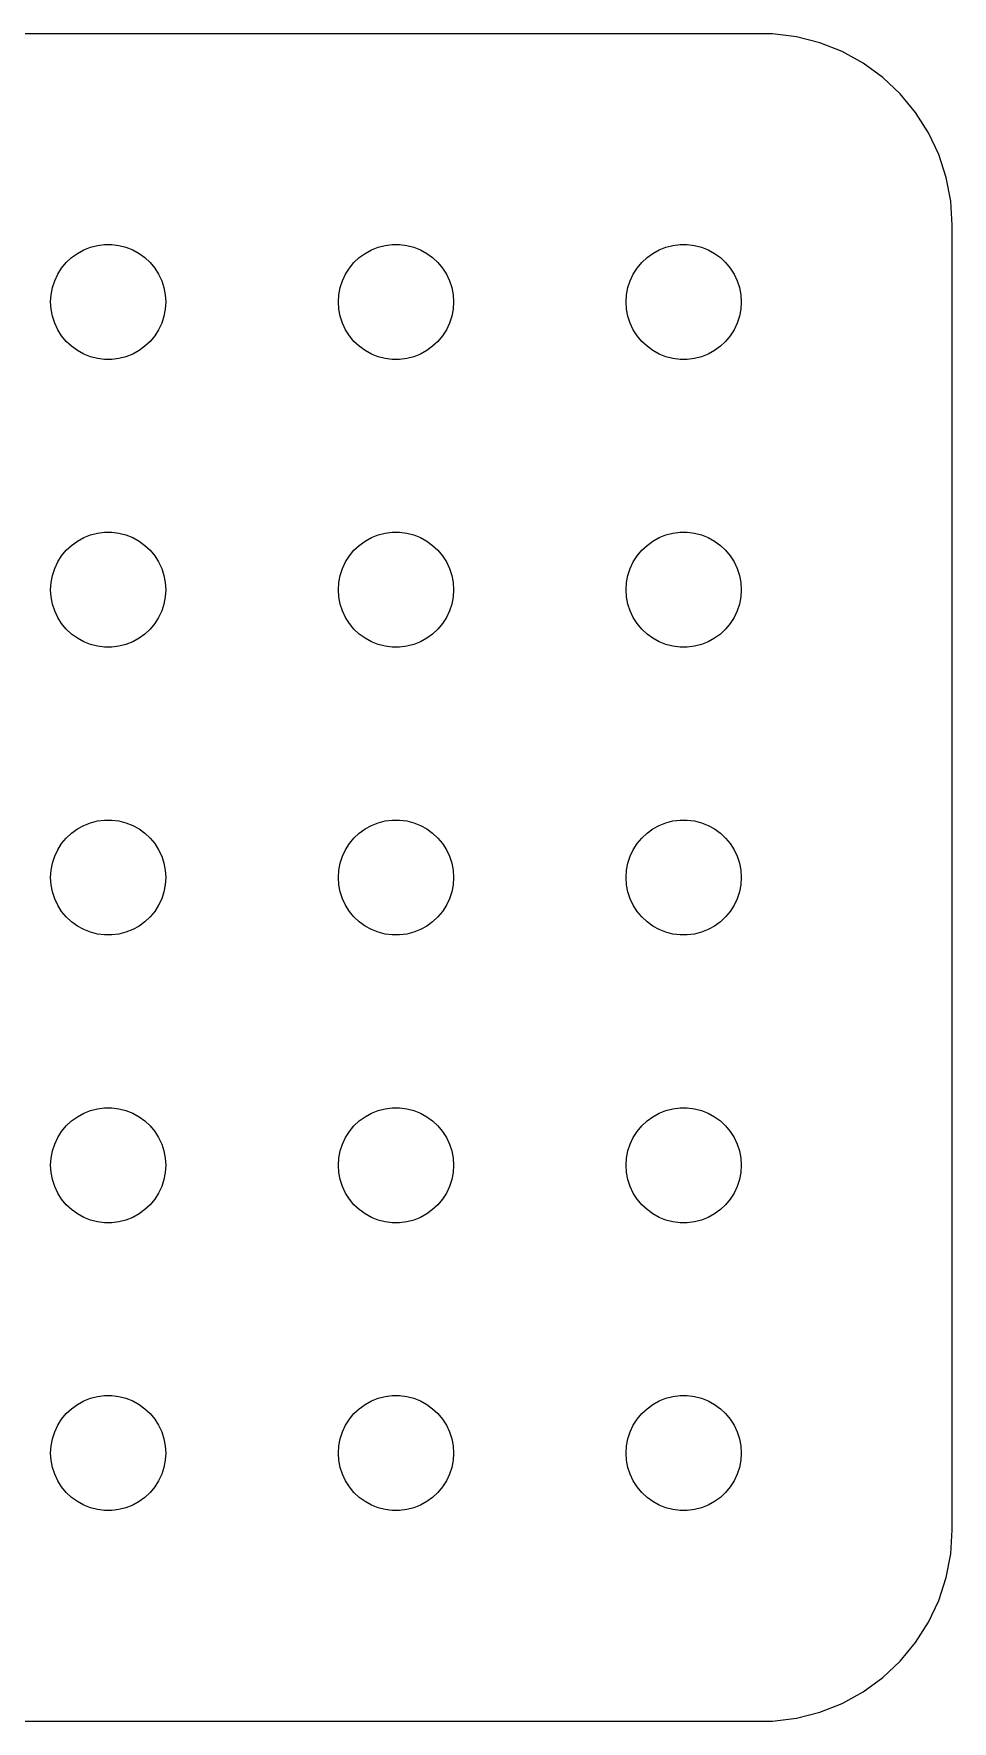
# Model space of a CAD drawing. Header units: metres. Extents: x -22 to 22, y 248 to 508.
# Drawn here: x -1.94 to 22, y 356.01 to 399.99 of the extents above; entities that cross this region are included whole.
import ezdxf

# ---------------------------------------------------------------- set-up
doc = ezdxf.new("R2010")
doc.units = ezdxf.units.M

msp = doc.modelspace()

# ---------------------------------------------------------------- linework, layer by layer
for p, q in [((17.3139, 399.99), (-17.3139, 399.99)), ((17.9369, 399.911), (17.3139, 399.99)), ((18.5451, 399.755), (17.9369, 399.911)), ((19.1289, 399.524), (18.5451, 399.755)), ((19.6791, 399.222), (19.1289, 399.524)), ((20.1871, 398.853), (19.6791, 399.222)), ((20.6448, 398.423), (20.1871, 398.853)), ((21.0451, 397.939), (20.6448, 398.423)), ((21.3815, 397.409), (21.0451, 397.939)), ((21.6489, 396.841), (21.3815, 397.409)), ((21.8429, 396.243), (21.6489, 396.841)), ((21.9606, 395.627), (21.8429, 396.243)), ((22, 395), (21.9606, 395.627)), ((22, 361), (22, 395)), ((-1.09344, 394.027), (-0.956131, 394.156)), ((-0.956131, 394.156), (-0.803726, 394.266)), ((-0.803726, 394.266), (-0.638657, 394.357)), ((-0.638657, 394.357), (-0.463516, 394.427)), ((-0.463516, 394.427), (-0.281067, 394.473)), ((-0.281067, 394.473), (-0.094177, 394.497)), ((-0.094177, 394.497), (0.094177, 394.497)), ((0.094177, 394.497), (0.281067, 394.473)), ((0.281067, 394.473), (0.463516, 394.427)), ((0.463516, 394.427), (0.638657, 394.357)), ((0.638657, 394.357), (0.803726, 394.266)), ((0.803726, 394.266), (0.956131, 394.156)), ((0.956131, 394.156), (1.09344, 394.027)), ((6.40654, 394.027), (6.54385, 394.156)), ((6.54385, 394.156), (6.69626, 394.266)), ((6.69626, 394.266), (6.86133, 394.357)), ((6.86133, 394.357), (7.03647, 394.427)), ((7.03647, 394.427), (7.21892, 394.473)), ((7.21892, 394.473), (7.40581, 394.497)), ((7.40581, 394.497), (7.59418, 394.497)), ((7.59418, 394.497), (7.78107, 394.473)), ((7.78107, 394.473), (7.96352, 394.427)), ((7.96352, 394.427), (8.13866, 394.357)), ((8.13866, 394.357), (8.30373, 394.266)), ((8.30373, 394.266), (8.45613, 394.156)), ((8.45613, 394.156), (8.59344, 394.027)), ((13.9065, 394.027), (14.0439, 394.156)), ((14.0439, 394.156), (14.1963, 394.266)), ((14.1963, 394.266), (14.3613, 394.357)), ((14.3613, 394.357), (14.5365, 394.427)), ((14.5365, 394.427), (14.7189, 394.473)), ((14.7189, 394.473), (14.9058, 394.497)), ((14.9058, 394.497), (15.0942, 394.497)), ((15.0942, 394.497), (15.2811, 394.473)), ((15.2811, 394.473), (15.4635, 394.427)), ((15.4635, 394.427), (15.6387, 394.357)), ((15.6387, 394.357), (15.8037, 394.266)), ((15.8037, 394.266), (15.9561, 394.156)), ((15.9561, 394.156), (16.0934, 394.027)), ((-1.39465, 393.552), (-1.31445, 393.723)), ((-1.31445, 393.723), (-1.21352, 393.882)), ((-1.21352, 393.882), (-1.09344, 394.027)), ((1.09344, 394.027), (1.21352, 393.882)), ((1.21352, 393.882), (1.31445, 393.723)), ((1.31445, 393.723), (1.39465, 393.552)), ((6.10533, 393.552), (6.18553, 393.723)), ((6.18553, 393.723), (6.28647, 393.882)), ((6.28647, 393.882), (6.40654, 394.027)), ((8.59344, 394.027), (8.71352, 393.882)), ((8.71352, 393.882), (8.81445, 393.723)), ((8.81445, 393.723), (8.89465, 393.552)), ((13.6053, 393.552), (13.6855, 393.723)), ((13.6855, 393.723), (13.7865, 393.882)), ((13.7865, 393.882), (13.9065, 394.027)), ((16.0934, 394.027), (16.2135, 393.882)), ((16.2135, 393.882), (16.3145, 393.723)), ((16.3145, 393.723), (16.3947, 393.552)), ((-1.5, 393), (-1.48816, 393.188)), ((-1.48816, 393.188), (-1.45287, 393.373)), ((-1.45287, 393.373), (-1.39465, 393.552)), ((1.39465, 393.552), (1.45287, 393.373)), ((1.45287, 393.373), (1.48816, 393.188)), ((1.48816, 393.188), (1.5, 393)), ((6, 393), (6.01183, 393.188)), ((6.01183, 393.188), (6.04712, 393.373)), ((6.04712, 393.373), (6.10533, 393.552)), ((8.89465, 393.552), (8.95287, 393.373)), ((8.95287, 393.373), (8.98816, 393.188)), ((8.98816, 393.188), (9, 393)), ((13.5, 393), (13.5118, 393.188)), ((13.5118, 393.188), (13.5471, 393.373)), ((13.5471, 393.373), (13.6053, 393.552)), ((16.3947, 393.552), (16.4529, 393.373)), ((16.4529, 393.373), (16.4882, 393.188)), ((16.4882, 393.188), (16.5, 393)), ((-1.48816, 392.812), (-1.5, 393)), ((-1.45287, 392.627), (-1.48816, 392.812)), ((1.48816, 392.812), (1.45287, 392.627)), ((1.5, 393), (1.48816, 392.812)), ((6.01183, 392.812), (6, 393)), ((6.04712, 392.627), (6.01183, 392.812)), ((8.98816, 392.812), (8.95287, 392.627)), ((9, 393), (8.98816, 392.812)), ((13.5118, 392.812), (13.5, 393)), ((13.5471, 392.627), (13.5118, 392.812)), ((16.4882, 392.812), (16.4529, 392.627)), ((16.5, 393), (16.4882, 392.812)), ((-1.39465, 392.448), (-1.45287, 392.627)), ((-1.31445, 392.277), (-1.39465, 392.448)), ((1.39465, 392.448), (1.31445, 392.277)), ((1.45287, 392.627), (1.39465, 392.448)), ((6.10533, 392.448), (6.04712, 392.627)), ((6.18553, 392.277), (6.10533, 392.448)), ((8.89465, 392.448), (8.81445, 392.277)), ((8.95287, 392.627), (8.89465, 392.448)), ((13.6053, 392.448), (13.5471, 392.627)), ((13.6855, 392.277), (13.6053, 392.448)), ((16.3947, 392.448), (16.3145, 392.277)), ((16.4529, 392.627), (16.3947, 392.448)), ((-1.21352, 392.118), (-1.31445, 392.277)), ((-1.09344, 391.973), (-1.21352, 392.118)), ((-0.956131, 391.844), (-1.09344, 391.973)), ((1.09344, 391.973), (0.956131, 391.844)), ((1.21352, 392.118), (1.09344, 391.973)), ((1.31445, 392.277), (1.21352, 392.118)), ((6.28647, 392.118), (6.18553, 392.277)), ((6.40654, 391.973), (6.28647, 392.118)), ((6.54385, 391.844), (6.40654, 391.973)), ((8.59344, 391.973), (8.45613, 391.844)), ((8.71352, 392.118), (8.59344, 391.973)), ((8.81445, 392.277), (8.71352, 392.118)), ((13.7865, 392.118), (13.6855, 392.277)), ((13.9065, 391.973), (13.7865, 392.118)), ((14.0439, 391.844), (13.9065, 391.973)), ((16.0934, 391.973), (15.9561, 391.844)), ((16.2135, 392.118), (16.0934, 391.973)), ((16.3145, 392.277), (16.2135, 392.118)), ((-0.803726, 391.734), (-0.956131, 391.844)), ((-0.638657, 391.643), (-0.803726, 391.734)), ((-0.463516, 391.573), (-0.638657, 391.643)), ((-0.281067, 391.527), (-0.463516, 391.573)), ((-0.094177, 391.503), (-0.281067, 391.527)), ((0.094177, 391.503), (-0.094177, 391.503)), ((0.281067, 391.527), (0.094177, 391.503)), ((0.463516, 391.573), (0.281067, 391.527)), ((0.638657, 391.643), (0.463516, 391.573)), ((0.803726, 391.734), (0.638657, 391.643)), ((0.956131, 391.844), (0.803726, 391.734)), ((6.69626, 391.734), (6.54385, 391.844)), ((6.86133, 391.643), (6.69626, 391.734)), ((7.03647, 391.573), (6.86133, 391.643)), ((7.21892, 391.527), (7.03647, 391.573)), ((7.40581, 391.503), (7.21892, 391.527)), ((7.59418, 391.503), (7.40581, 391.503)), ((7.78107, 391.527), (7.59418, 391.503)), ((7.96352, 391.573), (7.78107, 391.527)), ((8.13866, 391.643), (7.96352, 391.573)), ((8.30373, 391.734), (8.13866, 391.643)), ((8.45613, 391.844), (8.30373, 391.734)), ((14.1963, 391.734), (14.0439, 391.844)), ((14.3613, 391.643), (14.1963, 391.734)), ((14.5365, 391.573), (14.3613, 391.643)), ((14.7189, 391.527), (14.5365, 391.573)), ((14.9058, 391.503), (14.7189, 391.527)), ((15.0942, 391.503), (14.9058, 391.503)), ((15.2811, 391.527), (15.0942, 391.503)), ((15.4635, 391.573), (15.2811, 391.527)), ((15.6387, 391.643), (15.4635, 391.573)), ((15.8037, 391.734), (15.6387, 391.643)), ((15.9561, 391.844), (15.8037, 391.734)), ((-1.09344, 386.527), (-0.956131, 386.656)), ((-0.956131, 386.656), (-0.803726, 386.766)), ((-0.803726, 386.766), (-0.638657, 386.857)), ((-0.638657, 386.857), (-0.463516, 386.927)), ((-0.463516, 386.927), (-0.281067, 386.973)), ((-0.281067, 386.973), (-0.094177, 386.997)), ((-0.094177, 386.997), (0.094177, 386.997)), ((0.094177, 386.997), (0.281067, 386.973)), ((0.281067, 386.973), (0.463516, 386.927)), ((0.463516, 386.927), (0.638657, 386.857)), ((0.638657, 386.857), (0.803726, 386.766)), ((0.803726, 386.766), (0.956131, 386.656)), ((0.956131, 386.656), (1.09344, 386.527)), ((6.40654, 386.527), (6.54385, 386.656)), ((6.54385, 386.656), (6.69626, 386.766)), ((6.69626, 386.766), (6.86133, 386.857)), ((6.86133, 386.857), (7.03647, 386.927)), ((7.03647, 386.927), (7.21892, 386.973)), ((7.21892, 386.973), (7.40581, 386.997)), ((7.40581, 386.997), (7.59418, 386.997)), ((7.59418, 386.997), (7.78107, 386.973)), ((7.78107, 386.973), (7.96352, 386.927)), ((7.96352, 386.927), (8.13866, 386.857)), ((8.13866, 386.857), (8.30373, 386.766)), ((8.30373, 386.766), (8.45613, 386.656)), ((8.45613, 386.656), (8.59344, 386.527)), ((13.9065, 386.527), (14.0439, 386.656)), ((14.0439, 386.656), (14.1963, 386.766)), ((14.1963, 386.766), (14.3613, 386.857)), ((14.3613, 386.857), (14.5365, 386.927)), ((14.5365, 386.927), (14.7189, 386.973)), ((14.7189, 386.973), (14.9058, 386.997)), ((14.9058, 386.997), (15.0942, 386.997)), ((15.0942, 386.997), (15.2811, 386.973)), ((15.2811, 386.973), (15.4635, 386.927)), ((15.4635, 386.927), (15.6387, 386.857)), ((15.6387, 386.857), (15.8037, 386.766)), ((15.8037, 386.766), (15.9561, 386.656)), ((15.9561, 386.656), (16.0934, 386.527)), ((-1.39465, 386.052), (-1.31445, 386.223)), ((-1.31445, 386.223), (-1.21352, 386.382)), ((-1.21352, 386.382), (-1.09344, 386.527)), ((1.09344, 386.527), (1.21352, 386.382)), ((1.21352, 386.382), (1.31445, 386.223)), ((1.31445, 386.223), (1.39465, 386.052)), ((6.10533, 386.052), (6.18553, 386.223)), ((6.18553, 386.223), (6.28647, 386.382)), ((6.28647, 386.382), (6.40654, 386.527)), ((8.59344, 386.527), (8.71352, 386.382)), ((8.71352, 386.382), (8.81445, 386.223)), ((8.81445, 386.223), (8.89465, 386.052)), ((13.6053, 386.052), (13.6855, 386.223)), ((13.6855, 386.223), (13.7865, 386.382)), ((13.7865, 386.382), (13.9065, 386.527)), ((16.0934, 386.527), (16.2135, 386.382)), ((16.2135, 386.382), (16.3145, 386.223)), ((16.3145, 386.223), (16.3947, 386.052)), ((-1.48816, 385.688), (-1.45287, 385.873)), ((-1.45287, 385.873), (-1.39465, 386.052)), ((1.39465, 386.052), (1.45287, 385.873)), ((1.45287, 385.873), (1.48816, 385.688)), ((6.01183, 385.688), (6.04712, 385.873)), ((6.04712, 385.873), (6.10533, 386.052)), ((8.89465, 386.052), (8.95287, 385.873)), ((8.95287, 385.873), (8.98816, 385.688)), ((13.5118, 385.688), (13.5471, 385.873)), ((13.5471, 385.873), (13.6053, 386.052)), ((16.3947, 386.052), (16.4529, 385.873)), ((16.4529, 385.873), (16.4882, 385.688)), ((-1.5, 385.5), (-1.48816, 385.688)), ((-1.48816, 385.312), (-1.5, 385.5)), ((-1.45287, 385.127), (-1.48816, 385.312)), ((1.48816, 385.312), (1.45287, 385.127)), ((1.48816, 385.688), (1.5, 385.5)), ((1.5, 385.5), (1.48816, 385.312)), ((6, 385.5), (6.01183, 385.688)), ((6.01183, 385.312), (6, 385.5)), ((6.04712, 385.127), (6.01183, 385.312)), ((8.98816, 385.312), (8.95287, 385.127)), ((8.98816, 385.688), (9, 385.5)), ((9, 385.5), (8.98816, 385.312)), ((13.5, 385.5), (13.5118, 385.688)), ((13.5118, 385.312), (13.5, 385.5)), ((13.5471, 385.127), (13.5118, 385.312)), ((16.4882, 385.312), (16.4529, 385.127)), ((16.4882, 385.688), (16.5, 385.5)), ((16.5, 385.5), (16.4882, 385.312)), ((-1.39465, 384.948), (-1.45287, 385.127)), ((-1.31445, 384.777), (-1.39465, 384.948)), ((1.39465, 384.948), (1.31445, 384.777)), ((1.45287, 385.127), (1.39465, 384.948)), ((6.10533, 384.948), (6.04712, 385.127)), ((6.18553, 384.777), (6.10533, 384.948)), ((8.89465, 384.948), (8.81445, 384.777)), ((8.95287, 385.127), (8.89465, 384.948)), ((13.6053, 384.948), (13.5471, 385.127)), ((13.6855, 384.777), (13.6053, 384.948)), ((16.3947, 384.948), (16.3145, 384.777)), ((16.4529, 385.127), (16.3947, 384.948)), ((-1.21352, 384.618), (-1.31445, 384.777)), ((-1.09344, 384.473), (-1.21352, 384.618)), ((-0.956131, 384.344), (-1.09344, 384.473)), ((1.09344, 384.473), (0.956131, 384.344)), ((1.21352, 384.618), (1.09344, 384.473)), ((1.31445, 384.777), (1.21352, 384.618)), ((6.28647, 384.618), (6.18553, 384.777)), ((6.40654, 384.473), (6.28647, 384.618)), ((6.54385, 384.344), (6.40654, 384.473)), ((8.59344, 384.473), (8.45613, 384.344)), ((8.71352, 384.618), (8.59344, 384.473)), ((8.81445, 384.777), (8.71352, 384.618)), ((13.7865, 384.618), (13.6855, 384.777)), ((13.9065, 384.473), (13.7865, 384.618)), ((14.0439, 384.344), (13.9065, 384.473)), ((16.0934, 384.473), (15.9561, 384.344)), ((16.2135, 384.618), (16.0934, 384.473)), ((16.3145, 384.777), (16.2135, 384.618)), ((-0.803726, 384.234), (-0.956131, 384.344)), ((-0.638657, 384.143), (-0.803726, 384.234)), ((-0.463516, 384.073), (-0.638657, 384.143)), ((-0.281067, 384.027), (-0.463516, 384.073)), ((-0.094177, 384.003), (-0.281067, 384.027)), ((0.094177, 384.003), (-0.094177, 384.003)), ((0.281067, 384.027), (0.094177, 384.003)), ((0.463516, 384.073), (0.281067, 384.027)), ((0.638657, 384.143), (0.463516, 384.073)), ((0.803726, 384.234), (0.638657, 384.143)), ((0.956131, 384.344), (0.803726, 384.234)), ((6.69626, 384.234), (6.54385, 384.344)), ((6.86133, 384.143), (6.69626, 384.234)), ((7.03647, 384.073), (6.86133, 384.143)), ((7.21892, 384.027), (7.03647, 384.073)), ((7.40581, 384.003), (7.21892, 384.027)), ((7.59418, 384.003), (7.40581, 384.003)), ((7.78107, 384.027), (7.59418, 384.003)), ((7.96352, 384.073), (7.78107, 384.027)), ((8.13866, 384.143), (7.96352, 384.073)), ((8.30373, 384.234), (8.13866, 384.143)), ((8.45613, 384.344), (8.30373, 384.234)), ((14.1963, 384.234), (14.0439, 384.344)), ((14.3613, 384.143), (14.1963, 384.234)), ((14.5365, 384.073), (14.3613, 384.143)), ((14.7189, 384.027), (14.5365, 384.073)), ((14.9058, 384.003), (14.7189, 384.027)), ((15.0942, 384.003), (14.9058, 384.003)), ((15.2811, 384.027), (15.0942, 384.003)), ((15.4635, 384.073), (15.2811, 384.027)), ((15.6387, 384.143), (15.4635, 384.073)), ((15.8037, 384.234), (15.6387, 384.143)), ((15.9561, 384.344), (15.8037, 384.234)), ((-1.09344, 379.027), (-0.956131, 379.156)), ((-0.956131, 379.156), (-0.803726, 379.266)), ((-0.803726, 379.266), (-0.638657, 379.357)), ((-0.638657, 379.357), (-0.463516, 379.427)), ((-0.463516, 379.427), (-0.281067, 379.473)), ((-0.281067, 379.473), (-0.094177, 379.497)), ((-0.094177, 379.497), (0.094177, 379.497)), ((0.094177, 379.497), (0.281067, 379.473)), ((0.281067, 379.473), (0.463516, 379.427)), ((0.463516, 379.427), (0.638657, 379.357)), ((0.638657, 379.357), (0.803726, 379.266)), ((0.803726, 379.266), (0.956131, 379.156)), ((0.956131, 379.156), (1.09344, 379.027)), ((6.40654, 379.027), (6.54385, 379.156)), ((6.54385, 379.156), (6.69626, 379.266)), ((6.69626, 379.266), (6.86133, 379.357)), ((6.86133, 379.357), (7.03647, 379.427)), ((7.03647, 379.427), (7.21892, 379.473)), ((7.21892, 379.473), (7.40581, 379.497)), ((7.40581, 379.497), (7.59418, 379.497)), ((7.59418, 379.497), (7.78107, 379.473)), ((7.78107, 379.473), (7.96352, 379.427)), ((7.96352, 379.427), (8.13866, 379.357)), ((8.13866, 379.357), (8.30373, 379.266)), ((8.30373, 379.266), (8.45613, 379.156)), ((8.45613, 379.156), (8.59344, 379.027)), ((13.9065, 379.027), (14.0439, 379.156)), ((14.0439, 379.156), (14.1963, 379.266)), ((14.1963, 379.266), (14.3613, 379.357)), ((14.3613, 379.357), (14.5365, 379.427)), ((14.5365, 379.427), (14.7189, 379.473)), ((14.7189, 379.473), (14.9058, 379.497)), ((14.9058, 379.497), (15.0942, 379.497)), ((15.0942, 379.497), (15.2811, 379.473)), ((15.2811, 379.473), (15.4635, 379.427)), ((15.4635, 379.427), (15.6387, 379.357)), ((15.6387, 379.357), (15.8037, 379.266)), ((15.8037, 379.266), (15.9561, 379.156)), ((15.9561, 379.156), (16.0934, 379.027)), ((-1.39465, 378.552), (-1.31445, 378.723)), ((-1.31445, 378.723), (-1.21352, 378.882)), ((-1.21352, 378.882), (-1.09344, 379.027)), ((1.09344, 379.027), (1.21352, 378.882)), ((1.21352, 378.882), (1.31445, 378.723)), ((1.31445, 378.723), (1.39465, 378.552)), ((6.10533, 378.552), (6.18553, 378.723)), ((6.18553, 378.723), (6.28647, 378.882)), ((6.28647, 378.882), (6.40654, 379.027)), ((8.59344, 379.027), (8.71352, 378.882)), ((8.71352, 378.882), (8.81445, 378.723)), ((8.81445, 378.723), (8.89465, 378.552)), ((13.6053, 378.552), (13.6855, 378.723)), ((13.6855, 378.723), (13.7865, 378.882)), ((13.7865, 378.882), (13.9065, 379.027)), ((16.0934, 379.027), (16.2135, 378.882)), ((16.2135, 378.882), (16.3145, 378.723)), ((16.3145, 378.723), (16.3947, 378.552)), ((-1.48816, 378.188), (-1.45287, 378.373)), ((-1.45287, 378.373), (-1.39465, 378.552)), ((1.39465, 378.552), (1.45287, 378.373)), ((1.45287, 378.373), (1.48816, 378.188)), ((6.01183, 378.188), (6.04712, 378.373)), ((6.04712, 378.373), (6.10533, 378.552)), ((8.89465, 378.552), (8.95287, 378.373)), ((8.95287, 378.373), (8.98816, 378.188)), ((13.5118, 378.188), (13.5471, 378.373)), ((13.5471, 378.373), (13.6053, 378.552)), ((16.3947, 378.552), (16.4529, 378.373)), ((16.4529, 378.373), (16.4882, 378.188)), ((-1.5, 378), (-1.48816, 378.188)), ((-1.48816, 377.812), (-1.5, 378)), ((-1.45287, 377.627), (-1.48816, 377.812)), ((1.48816, 377.812), (1.45287, 377.627)), ((1.48816, 378.188), (1.5, 378)), ((1.5, 378), (1.48816, 377.812)), ((6, 378), (6.01183, 378.188)), ((6.01183, 377.812), (6, 378)), ((6.04712, 377.627), (6.01183, 377.812)), ((8.98816, 377.812), (8.95287, 377.627)), ((8.98816, 378.188), (9, 378)), ((9, 378), (8.98816, 377.812)), ((13.5, 378), (13.5118, 378.188)), ((13.5118, 377.812), (13.5, 378)), ((13.5471, 377.627), (13.5118, 377.812)), ((16.4882, 377.812), (16.4529, 377.627)), ((16.4882, 378.188), (16.5, 378)), ((16.5, 378), (16.4882, 377.812)), ((-1.39465, 377.448), (-1.45287, 377.627)), ((-1.31445, 377.277), (-1.39465, 377.448)), ((1.39465, 377.448), (1.31445, 377.277)), ((1.45287, 377.627), (1.39465, 377.448)), ((6.10533, 377.448), (6.04712, 377.627)), ((6.18553, 377.277), (6.10533, 377.448)), ((8.89465, 377.448), (8.81445, 377.277)), ((8.95287, 377.627), (8.89465, 377.448)), ((13.6053, 377.448), (13.5471, 377.627)), ((13.6855, 377.277), (13.6053, 377.448)), ((16.3947, 377.448), (16.3145, 377.277)), ((16.4529, 377.627), (16.3947, 377.448)), ((-1.21352, 377.118), (-1.31445, 377.277)), ((-1.09344, 376.973), (-1.21352, 377.118)), ((-0.956131, 376.844), (-1.09344, 376.973)), ((1.09344, 376.973), (0.956131, 376.844)), ((1.21352, 377.118), (1.09344, 376.973)), ((1.31445, 377.277), (1.21352, 377.118)), ((6.28647, 377.118), (6.18553, 377.277)), ((6.40654, 376.973), (6.28647, 377.118)), ((6.54385, 376.844), (6.40654, 376.973)), ((8.59344, 376.973), (8.45613, 376.844)), ((8.71352, 377.118), (8.59344, 376.973)), ((8.81445, 377.277), (8.71352, 377.118)), ((13.7865, 377.118), (13.6855, 377.277)), ((13.9065, 376.973), (13.7865, 377.118)), ((14.0439, 376.844), (13.9065, 376.973)), ((16.0934, 376.973), (15.9561, 376.844)), ((16.2135, 377.118), (16.0934, 376.973)), ((16.3145, 377.277), (16.2135, 377.118)), ((-0.803726, 376.734), (-0.956131, 376.844)), ((-0.638657, 376.643), (-0.803726, 376.734)), ((-0.463516, 376.573), (-0.638657, 376.643)), ((-0.281067, 376.527), (-0.463516, 376.573)), ((-0.094177, 376.503), (-0.281067, 376.527)), ((0.094177, 376.503), (-0.094177, 376.503)), ((0.281067, 376.527), (0.094177, 376.503)), ((0.463516, 376.573), (0.281067, 376.527)), ((0.638657, 376.643), (0.463516, 376.573)), ((0.803726, 376.734), (0.638657, 376.643)), ((0.956131, 376.844), (0.803726, 376.734)), ((6.69626, 376.734), (6.54385, 376.844)), ((6.86133, 376.643), (6.69626, 376.734)), ((7.03647, 376.573), (6.86133, 376.643)), ((7.21892, 376.527), (7.03647, 376.573)), ((7.40581, 376.503), (7.21892, 376.527)), ((7.59418, 376.503), (7.40581, 376.503)), ((7.78107, 376.527), (7.59418, 376.503)), ((7.96352, 376.573), (7.78107, 376.527)), ((8.13866, 376.643), (7.96352, 376.573)), ((8.30373, 376.734), (8.13866, 376.643)), ((8.45613, 376.844), (8.30373, 376.734)), ((14.1963, 376.734), (14.0439, 376.844)), ((14.3613, 376.643), (14.1963, 376.734)), ((14.5365, 376.573), (14.3613, 376.643)), ((14.7189, 376.527), (14.5365, 376.573)), ((14.9058, 376.503), (14.7189, 376.527)), ((15.0942, 376.503), (14.9058, 376.503)), ((15.2811, 376.527), (15.0942, 376.503)), ((15.4635, 376.573), (15.2811, 376.527)), ((15.6387, 376.643), (15.4635, 376.573)), ((15.8037, 376.734), (15.6387, 376.643)), ((15.9561, 376.844), (15.8037, 376.734)), ((-1.09344, 371.527), (-0.956131, 371.656)), ((-0.956131, 371.656), (-0.803726, 371.766)), ((-0.803726, 371.766), (-0.638657, 371.857)), ((-0.638657, 371.857), (-0.463516, 371.927)), ((-0.463516, 371.927), (-0.281067, 371.973)), ((-0.281067, 371.973), (-0.094177, 371.997)), ((-0.094177, 371.997), (0.094177, 371.997)), ((0.094177, 371.997), (0.281067, 371.973)), ((0.281067, 371.973), (0.463516, 371.927)), ((0.463516, 371.927), (0.638657, 371.857)), ((0.638657, 371.857), (0.803726, 371.766)), ((0.803726, 371.766), (0.956131, 371.656)), ((0.956131, 371.656), (1.09344, 371.527)), ((6.40654, 371.527), (6.54385, 371.656)), ((6.54385, 371.656), (6.69626, 371.766)), ((6.69626, 371.766), (6.86133, 371.857)), ((6.86133, 371.857), (7.03647, 371.927)), ((7.03647, 371.927), (7.21892, 371.973)), ((7.21892, 371.973), (7.40581, 371.997)), ((7.40581, 371.997), (7.59418, 371.997)), ((7.59418, 371.997), (7.78107, 371.973)), ((7.78107, 371.973), (7.96352, 371.927)), ((7.96352, 371.927), (8.13866, 371.857)), ((8.13866, 371.857), (8.30373, 371.766)), ((8.30373, 371.766), (8.45613, 371.656)), ((8.45613, 371.656), (8.59344, 371.527)), ((13.9065, 371.527), (14.0439, 371.656)), ((14.0439, 371.656), (14.1963, 371.766)), ((14.1963, 371.766), (14.3613, 371.857)), ((14.3613, 371.857), (14.5365, 371.927)), ((14.5365, 371.927), (14.7189, 371.973)), ((14.7189, 371.973), (14.9058, 371.997)), ((14.9058, 371.997), (15.0942, 371.997)), ((15.0942, 371.997), (15.2811, 371.973)), ((15.2811, 371.973), (15.4635, 371.927)), ((15.4635, 371.927), (15.6387, 371.857)), ((15.6387, 371.857), (15.8037, 371.766)), ((15.8037, 371.766), (15.9561, 371.656)), ((15.9561, 371.656), (16.0934, 371.527)), ((-1.39465, 371.052), (-1.31445, 371.223)), ((-1.31445, 371.223), (-1.21352, 371.382)), ((-1.21352, 371.382), (-1.09344, 371.527)), ((1.09344, 371.527), (1.21352, 371.382)), ((1.21352, 371.382), (1.31445, 371.223)), ((1.31445, 371.223), (1.39465, 371.052)), ((6.10533, 371.052), (6.18553, 371.223)), ((6.18553, 371.223), (6.28647, 371.382)), ((6.28647, 371.382), (6.40654, 371.527)), ((8.59344, 371.527), (8.71352, 371.382)), ((8.71352, 371.382), (8.81445, 371.223)), ((8.81445, 371.223), (8.89465, 371.052)), ((13.6053, 371.052), (13.6855, 371.223)), ((13.6855, 371.223), (13.7865, 371.382)), ((13.7865, 371.382), (13.9065, 371.527)), ((16.0934, 371.527), (16.2135, 371.382)), ((16.2135, 371.382), (16.3145, 371.223)), ((16.3145, 371.223), (16.3947, 371.052)), ((-1.48816, 370.688), (-1.45287, 370.873)), ((-1.45287, 370.873), (-1.39465, 371.052)), ((1.39465, 371.052), (1.45287, 370.873)), ((1.45287, 370.873), (1.48816, 370.688)), ((6.01183, 370.688), (6.04712, 370.873)), ((6.04712, 370.873), (6.10533, 371.052)), ((8.89465, 371.052), (8.95287, 370.873)), ((8.95287, 370.873), (8.98816, 370.688)), ((13.5118, 370.688), (13.5471, 370.873)), ((13.5471, 370.873), (13.6053, 371.052)), ((16.3947, 371.052), (16.4529, 370.873)), ((16.4529, 370.873), (16.4882, 370.688)), ((-1.5, 370.5), (-1.48816, 370.688)), ((-1.48816, 370.312), (-1.5, 370.5)), ((-1.45287, 370.127), (-1.48816, 370.312)), ((1.48816, 370.312), (1.45287, 370.127)), ((1.48816, 370.688), (1.5, 370.5)), ((1.5, 370.5), (1.48816, 370.312)), ((6, 370.5), (6.01183, 370.688)), ((6.01183, 370.312), (6, 370.5)), ((6.04712, 370.127), (6.01183, 370.312)), ((8.98816, 370.312), (8.95287, 370.127)), ((8.98816, 370.688), (9, 370.5)), ((9, 370.5), (8.98816, 370.312)), ((13.5, 370.5), (13.5118, 370.688)), ((13.5118, 370.312), (13.5, 370.5)), ((13.5471, 370.127), (13.5118, 370.312)), ((16.4882, 370.312), (16.4529, 370.127)), ((16.4882, 370.688), (16.5, 370.5)), ((16.5, 370.5), (16.4882, 370.312)), ((-1.39465, 369.948), (-1.45287, 370.127)), ((-1.31445, 369.777), (-1.39465, 369.948)), ((1.39465, 369.948), (1.31445, 369.777)), ((1.45287, 370.127), (1.39465, 369.948)), ((6.10533, 369.948), (6.04712, 370.127)), ((6.18553, 369.777), (6.10533, 369.948)), ((8.89465, 369.948), (8.81445, 369.777)), ((8.95287, 370.127), (8.89465, 369.948)), ((13.6053, 369.948), (13.5471, 370.127)), ((13.6855, 369.777), (13.6053, 369.948)), ((16.3947, 369.948), (16.3145, 369.777)), ((16.4529, 370.127), (16.3947, 369.948)), ((-1.21352, 369.618), (-1.31445, 369.777)), ((-1.09344, 369.473), (-1.21352, 369.618)), ((-0.956131, 369.344), (-1.09344, 369.473)), ((1.09344, 369.473), (0.956131, 369.344)), ((1.21352, 369.618), (1.09344, 369.473)), ((1.31445, 369.777), (1.21352, 369.618)), ((6.28647, 369.618), (6.18553, 369.777)), ((6.40654, 369.473), (6.28647, 369.618)), ((6.54385, 369.344), (6.40654, 369.473)), ((8.59344, 369.473), (8.45613, 369.344)), ((8.71352, 369.618), (8.59344, 369.473)), ((8.81445, 369.777), (8.71352, 369.618)), ((13.7865, 369.618), (13.6855, 369.777)), ((13.9065, 369.473), (13.7865, 369.618)), ((14.0439, 369.344), (13.9065, 369.473)), ((16.0934, 369.473), (15.9561, 369.344)), ((16.2135, 369.618), (16.0934, 369.473)), ((16.3145, 369.777), (16.2135, 369.618)), ((-0.803726, 369.234), (-0.956131, 369.344)), ((-0.638657, 369.143), (-0.803726, 369.234)), ((-0.463516, 369.073), (-0.638657, 369.143)), ((-0.281067, 369.027), (-0.463516, 369.073)), ((-0.094177, 369.003), (-0.281067, 369.027)), ((0.094177, 369.003), (-0.094177, 369.003)), ((0.281067, 369.027), (0.094177, 369.003)), ((0.463516, 369.073), (0.281067, 369.027)), ((0.638657, 369.143), (0.463516, 369.073)), ((0.803726, 369.234), (0.638657, 369.143)), ((0.956131, 369.344), (0.803726, 369.234)), ((6.69626, 369.234), (6.54385, 369.344)), ((6.86133, 369.143), (6.69626, 369.234)), ((7.03647, 369.073), (6.86133, 369.143)), ((7.21892, 369.027), (7.03647, 369.073)), ((7.40581, 369.003), (7.21892, 369.027)), ((7.59418, 369.003), (7.40581, 369.003)), ((7.78107, 369.027), (7.59418, 369.003)), ((7.96352, 369.073), (7.78107, 369.027)), ((8.13866, 369.143), (7.96352, 369.073)), ((8.30373, 369.234), (8.13866, 369.143)), ((8.45613, 369.344), (8.30373, 369.234)), ((14.1963, 369.234), (14.0439, 369.344)), ((14.3613, 369.143), (14.1963, 369.234)), ((14.5365, 369.073), (14.3613, 369.143)), ((14.7189, 369.027), (14.5365, 369.073)), ((14.9058, 369.003), (14.7189, 369.027)), ((15.0942, 369.003), (14.9058, 369.003)), ((15.2811, 369.027), (15.0942, 369.003)), ((15.4635, 369.073), (15.2811, 369.027)), ((15.6387, 369.143), (15.4635, 369.073)), ((15.8037, 369.234), (15.6387, 369.143)), ((15.9561, 369.344), (15.8037, 369.234)), ((-1.09344, 364.027), (-0.956131, 364.156)), ((-0.956131, 364.156), (-0.803726, 364.266)), ((-0.803726, 364.266), (-0.638657, 364.357)), ((-0.638657, 364.357), (-0.463516, 364.427)), ((-0.463516, 364.427), (-0.281067, 364.473)), ((-0.281067, 364.473), (-0.094177, 364.497)), ((-0.094177, 364.497), (0.094177, 364.497)), ((0.094177, 364.497), (0.281067, 364.473)), ((0.281067, 364.473), (0.463516, 364.427)), ((0.463516, 364.427), (0.638657, 364.357)), ((0.638657, 364.357), (0.803726, 364.266)), ((0.803726, 364.266), (0.956131, 364.156)), ((0.956131, 364.156), (1.09344, 364.027)), ((6.40654, 364.027), (6.54385, 364.156)), ((6.54385, 364.156), (6.69626, 364.266)), ((6.69626, 364.266), (6.86133, 364.357)), ((6.86133, 364.357), (7.03647, 364.427)), ((7.03647, 364.427), (7.21892, 364.473)), ((7.21892, 364.473), (7.40581, 364.497)), ((7.40581, 364.497), (7.59418, 364.497)), ((7.59418, 364.497), (7.78107, 364.473)), ((7.78107, 364.473), (7.96352, 364.427)), ((7.96352, 364.427), (8.13866, 364.357)), ((8.13866, 364.357), (8.30373, 364.266)), ((8.30373, 364.266), (8.45613, 364.156)), ((8.45613, 364.156), (8.59344, 364.027)), ((13.9065, 364.027), (14.0439, 364.156)), ((14.0439, 364.156), (14.1963, 364.266)), ((14.1963, 364.266), (14.3613, 364.357)), ((14.3613, 364.357), (14.5365, 364.427)), ((14.5365, 364.427), (14.7189, 364.473)), ((14.7189, 364.473), (14.9058, 364.497)), ((14.9058, 364.497), (15.0942, 364.497)), ((15.0942, 364.497), (15.2811, 364.473)), ((15.2811, 364.473), (15.4635, 364.427)), ((15.4635, 364.427), (15.6387, 364.357)), ((15.6387, 364.357), (15.8037, 364.266)), ((15.8037, 364.266), (15.9561, 364.156)), ((15.9561, 364.156), (16.0934, 364.027)), ((-1.39465, 363.552), (-1.31445, 363.723)), ((-1.31445, 363.723), (-1.21352, 363.882)), ((-1.21352, 363.882), (-1.09344, 364.027)), ((1.09344, 364.027), (1.21352, 363.882)), ((1.21352, 363.882), (1.31445, 363.723)), ((1.31445, 363.723), (1.39465, 363.552)), ((6.10533, 363.552), (6.18553, 363.723)), ((6.18553, 363.723), (6.28647, 363.882)), ((6.28647, 363.882), (6.40654, 364.027)), ((8.59344, 364.027), (8.71352, 363.882)), ((8.71352, 363.882), (8.81445, 363.723)), ((8.81445, 363.723), (8.89465, 363.552)), ((13.6053, 363.552), (13.6855, 363.723)), ((13.6855, 363.723), (13.7865, 363.882)), ((13.7865, 363.882), (13.9065, 364.027)), ((16.0934, 364.027), (16.2135, 363.882)), ((16.2135, 363.882), (16.3145, 363.723)), ((16.3145, 363.723), (16.3947, 363.552)), ((-1.48816, 363.188), (-1.45287, 363.373)), ((-1.45287, 363.373), (-1.39465, 363.552)), ((1.39465, 363.552), (1.45287, 363.373)), ((1.45287, 363.373), (1.48816, 363.188)), ((6.01183, 363.188), (6.04712, 363.373)), ((6.04712, 363.373), (6.10533, 363.552)), ((8.89465, 363.552), (8.95287, 363.373)), ((8.95287, 363.373), (8.98816, 363.188)), ((13.5118, 363.188), (13.5471, 363.373)), ((13.5471, 363.373), (13.6053, 363.552)), ((16.3947, 363.552), (16.4529, 363.373)), ((16.4529, 363.373), (16.4882, 363.188)), ((-1.5, 363), (-1.48816, 363.188)), ((-1.48816, 362.812), (-1.5, 363)), ((1.48816, 363.188), (1.5, 363)), ((1.5, 363), (1.48816, 362.812)), ((6, 363), (6.01183, 363.188)), ((6.01183, 362.812), (6, 363)), ((8.98816, 363.188), (9, 363)), ((9, 363), (8.98816, 362.812)), ((13.5, 363), (13.5118, 363.188)), ((13.5118, 362.812), (13.5, 363)), ((16.4882, 363.188), (16.5, 363)), ((16.5, 363), (16.4882, 362.812)), ((-1.45287, 362.627), (-1.48816, 362.812)), ((-1.39465, 362.448), (-1.45287, 362.627)), ((-1.31445, 362.277), (-1.39465, 362.448)), ((1.39465, 362.448), (1.31445, 362.277)), ((1.45287, 362.627), (1.39465, 362.448)), ((1.48816, 362.812), (1.45287, 362.627)), ((6.04712, 362.627), (6.01183, 362.812)), ((6.10533, 362.448), (6.04712, 362.627)), ((6.18553, 362.277), (6.10533, 362.448)), ((8.89465, 362.448), (8.81445, 362.277)), ((8.95287, 362.627), (8.89465, 362.448)), ((8.98816, 362.812), (8.95287, 362.627)), ((13.5471, 362.627), (13.5118, 362.812)), ((13.6053, 362.448), (13.5471, 362.627)), ((13.6855, 362.277), (13.6053, 362.448)), ((16.3947, 362.448), (16.3145, 362.277)), ((16.4529, 362.627), (16.3947, 362.448)), ((16.4882, 362.812), (16.4529, 362.627)), ((-1.21352, 362.118), (-1.31445, 362.277)), ((-1.09344, 361.973), (-1.21352, 362.118)), ((-0.956131, 361.844), (-1.09344, 361.973)), ((1.09344, 361.973), (0.956131, 361.844)), ((1.21352, 362.118), (1.09344, 361.973)), ((1.31445, 362.277), (1.21352, 362.118)), ((6.28647, 362.118), (6.18553, 362.277)), ((6.40654, 361.973), (6.28647, 362.118)), ((6.54385, 361.844), (6.40654, 361.973)), ((8.59344, 361.973), (8.45613, 361.844)), ((8.71352, 362.118), (8.59344, 361.973)), ((8.81445, 362.277), (8.71352, 362.118)), ((13.7865, 362.118), (13.6855, 362.277)), ((13.9065, 361.973), (13.7865, 362.118)), ((14.0439, 361.844), (13.9065, 361.973)), ((16.0934, 361.973), (15.9561, 361.844)), ((16.2135, 362.118), (16.0934, 361.973)), ((16.3145, 362.277), (16.2135, 362.118)), ((-0.803726, 361.734), (-0.956131, 361.844)), ((-0.638657, 361.643), (-0.803726, 361.734)), ((-0.463516, 361.573), (-0.638657, 361.643)), ((-0.281067, 361.527), (-0.463516, 361.573)), ((-0.094177, 361.503), (-0.281067, 361.527)), ((0.281067, 361.527), (0.094177, 361.503)), ((0.463516, 361.573), (0.281067, 361.527)), ((0.638657, 361.643), (0.463516, 361.573)), ((0.803726, 361.734), (0.638657, 361.643)), ((0.956131, 361.844), (0.803726, 361.734)), ((6.69626, 361.734), (6.54385, 361.844)), ((6.86133, 361.643), (6.69626, 361.734)), ((7.03647, 361.573), (6.86133, 361.643)), ((7.21892, 361.527), (7.03647, 361.573)), ((7.40581, 361.503), (7.21892, 361.527)), ((7.78107, 361.527), (7.59418, 361.503)), ((7.96352, 361.573), (7.78107, 361.527)), ((8.13866, 361.643), (7.96352, 361.573)), ((8.30373, 361.734), (8.13866, 361.643)), ((8.45613, 361.844), (8.30373, 361.734)), ((14.1963, 361.734), (14.0439, 361.844)), ((14.3613, 361.643), (14.1963, 361.734)), ((14.5365, 361.573), (14.3613, 361.643)), ((14.7189, 361.527), (14.5365, 361.573)), ((14.9058, 361.503), (14.7189, 361.527)), ((15.2811, 361.527), (15.0942, 361.503)), ((15.4635, 361.573), (15.2811, 361.527)), ((15.6387, 361.643), (15.4635, 361.573)), ((15.8037, 361.734), (15.6387, 361.643)), ((15.9561, 361.844), (15.8037, 361.734)), ((0.094177, 361.503), (-0.094177, 361.503)), ((7.59418, 361.503), (7.40581, 361.503)), ((15.0942, 361.503), (14.9058, 361.503)), ((21.9606, 360.373), (22, 361)), ((21.8429, 359.757), (21.9606, 360.373)), ((21.6489, 359.159), (21.8429, 359.757)), ((21.3815, 358.591), (21.6489, 359.159)), ((21.0451, 358.061), (21.3815, 358.591)), ((20.6448, 357.577), (21.0451, 358.061)), ((20.1871, 357.147), (20.6448, 357.577)), ((19.6791, 356.778), (20.1871, 357.147)), ((19.1289, 356.476), (19.6791, 356.778)), ((17.9369, 356.089), (18.5451, 356.245)), ((18.5451, 356.245), (19.1289, 356.476)), ((-17.3139, 356.01), (17.3139, 356.01)), ((17.3139, 356.01), (17.9369, 356.089))]:
    msp.add_line(p, q)

doc.saveas('drawing.dxf')
